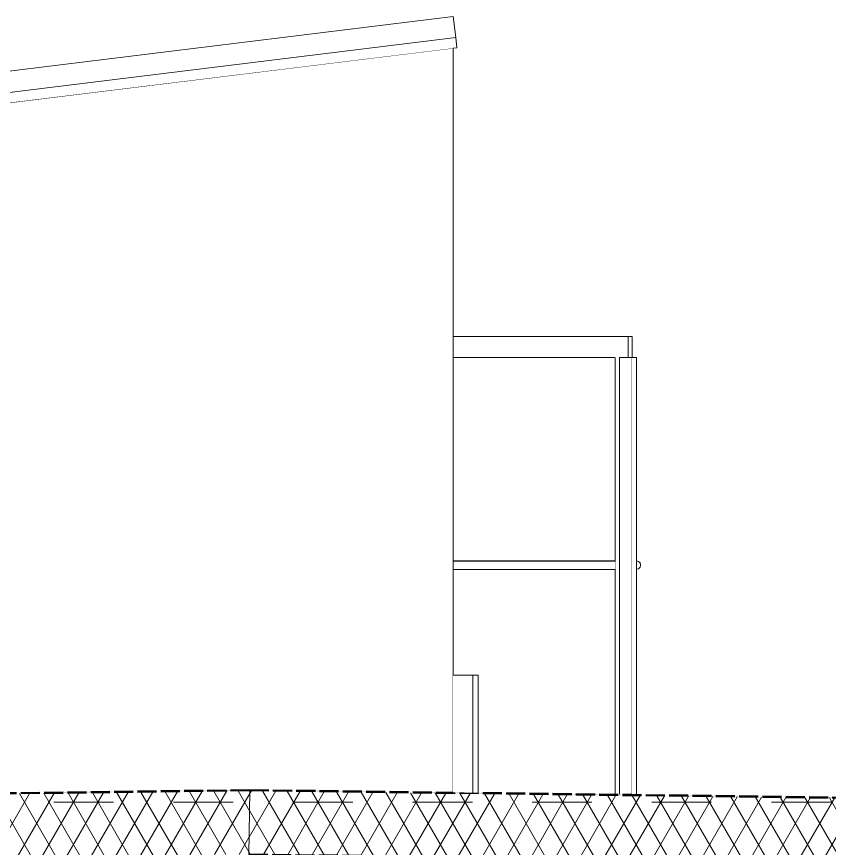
# Model space of a CAD drawing. Header units: millimetres. Extents: x -48147 to 1403542, y -455564 to 18123.
# Drawn here: x 1387987 to 1389905, y -433901 to -431938 of the extents above; entities that cross this region are included whole.
import ezdxf

# ---------------------------------------------------------------- set-up
doc = ezdxf.new("R2010")
doc.units = ezdxf.units.MM
doc.header["$MEASUREMENT"] = 0
for name, pattern in [('Dashed', [2822.222233, 1411.111116, -1411.111116]), ('Hidden Line', [55, 45, -10]), ('Wipeout_Contour', [1000, 0, -1000])]:
    doc.linetypes.add(name, pattern=pattern)
for name, color, linetype, lineweight, true_color in [('0_Pen_No__105', 7, 'Continuous', 15, 0xa6a6a6), ('New_A-20-M_Roof_Pen_No__147', 7, 'Continuous', 0, 0x606060), ('New_A-20-M_Roof_Pen_No__149', 7, 'Continuous', 0, 0x2a2a2a), ('New_A-20-M_Roof_Pen_No__162', 7, 'Continuous', 0, 0xe47200), ('New_A-20-M_Roof_Pen_No__81', 7, 'Continuous', 20, 0x6a6a6a), ('New_A-25-M_Wall_Ext_Pen_No__64', 7, 'Continuous', 20, 0x606060)]:
    doc.layers.add(name, color=color, linetype=linetype, lineweight=lineweight, true_color=true_color)
for name, color, linetype in [('New_A-20-M_Floor_Slab', 7, 'Continuous'), ('New_A-20-M_Roof', 7, 'Continuous'), ('New_A-25-M_Wall_Ext', 7, 'Continuous'), ('S-280-M_COLUMN.IFC Import', 7, 'Continuous')]:
    doc.layers.add(name, color=color, linetype=linetype)
for name, color, linetype, lineweight in [('New_A-20-M_Floor_Slab_Pen_No__87', 8, 'Continuous', 20), ('New_A-20-M_Roof_Pen_No__193', 7, 'Continuous', 18), ('New_A-20-M_Roof_Pen_No__195', 7, 'Continuous', 35), ('New_A-20-M_Roof_Pen_No__4', 7, 'Continuous', 20), ('New_A-20-M_Roof_Pen_No__85', 8, 'Continuous', 20), ('New_A-20-M_Roof_Pen_No__92', 8, 'Continuous', 13), ('S-280-M_COLUMN.IFC Import_Pen_No__88', 8, 'Continuous', 20)]:
    doc.layers.add(name, color=color, linetype=linetype, lineweight=lineweight)
pattern_1 = [(60, (1418663.247, -449992.53), (-43.30127, 25), []), (120, (1418663.247, -449992.53), (43.30127, 25), [])]

# ---------------------------------------------------------------- blocks, each defined once
blk = doc.blocks.new('Section Elem_96_1', base_point=(1418663.2, -449992.5))
at = {"color": 254, "linetype": 'Wipeout_Contour', "lineweight": 0, "ltscale": 5821029.748262228}
blk.add_wipeout([(1389430.3, -432742.5), (1389439.8, -432742.5), (1389439.8, -432692.5), (1389430.3, -432692.5)], dxfattribs=at).dxf.layer = 'New_A-25-M_Wall_Ext'
at = {"color": 254, "linetype": 'Wipeout_Contour', "lineweight": 0, "ltscale": 10188009.61560185}
blk.add_wipeout([(1389450.3, -433242.4), (1389454.8, -433241.2), (1389458.5, -433237.5), (1389459.8, -433232.5), (1389458.5, -433227.5), (1389454.8, -433223.9), (1389450.3, -433222.7)], dxfattribs=at).dxf.layer = 'New_A-25-M_Wall_Ext'
at = {"layer": 'New_A-25-M_Wall_Ext_Pen_No__64', "linetype": 'Continuous'}
for p, q in [((1389430.3, -432692.5), (1389439.8, -432692.5)), ((1389454.8, -433223.9), (1389450.3, -433222.7)), ((1389458.5, -433227.5), (1389454.8, -433223.9)), ((1389454.8, -433241.2), (1389458.5, -433237.5)), ((1389459.8, -433232.5), (1389458.5, -433227.5)), ((1389458.5, -433237.5), (1389459.8, -433232.5)), ((1389450.3, -433242.4), (1389454.8, -433241.2))]:
    blk.add_line(p, q, dxfattribs=at)
at = {"color": 254, "linetype": 'Wipeout_Contour', "lineweight": 0, "ltscale": 5821615.457909829}
blk.add_wipeout([(1389439.8, -432742.5), (1389399.8, -432742.5), (1389399.8, -433773.8), (1389439.8, -433774.3)], dxfattribs=at).dxf.layer = 'New_A-25-M_Wall_Ext'
at = {"layer": 'New_A-25-M_Wall_Ext_Pen_No__64', "linetype": 'Continuous'}
for p, q in [((1389439.8, -432742.5), (1389439.8, -432692.5)), ((1389399.8, -433773.8), (1389399.8, -432742.5)), ((1389410.3, -432742.5), (1389439.8, -432742.5)), ((1389439.8, -433774.3), (1389439.8, -432742.5))]:
    blk.add_line(p, q, dxfattribs=at)
blk = doc.blocks.new('Section Elem_100_1', base_point=(1418663.2, -449992.5))
at = {"color": 254, "linetype": 'Wipeout_Contour', "lineweight": 0, "ltscale": 5820222.8980855}
blk.add_wipeout([(1389430.3, -432692.5), (1389017.3, -432692.5), (1389017.3, -432742.5), (1389430.3, -432742.5)], dxfattribs=at).dxf.layer = 'New_A-25-M_Wall_Ext'
at = {"color": 254, "linetype": 'Wipeout_Contour', "lineweight": 0, "ltscale": 5820766.567307122}
blk.add_wipeout([(1389017.3, -433223.9), (1389399.8, -433223.9), (1389399.8, -433222.5), (1389017.3, -433222.5)], dxfattribs=at).dxf.layer = 'New_A-25-M_Wall_Ext'
at = {"layer": 'New_A-25-M_Wall_Ext_Pen_No__64', "linetype": 'Continuous'}
for p, q in [((1389017.3, -432692.5), (1389430.3, -432692.5)), ((1389017.3, -432742.5), (1389399.8, -432742.5)), ((1389410.3, -433773.9), (1389410.3, -432742.5))]:
    blk.add_line(p, q, dxfattribs=at)
at = {"color": 254, "linetype": 'Wipeout_Contour', "lineweight": 0, "ltscale": 5821712.006126673}
blk.add_wipeout([(1389439.8, -433774.3), (1389450.3, -433774.4), (1389450.3, -432742.5), (1389439.8, -432742.5)], dxfattribs=at).dxf.layer = 'New_A-25-M_Wall_Ext'
at = {"color": 254, "linetype": 'Wipeout_Contour', "lineweight": 0, "ltscale": 5820769.544408657}
blk.add_wipeout([(1389017.3, -433227.5), (1389399.8, -433227.5), (1389399.8, -433223.9), (1389017.3, -433223.9)], dxfattribs=at).dxf.layer = 'New_A-25-M_Wall_Ext'
at = {"layer": 'New_A-25-M_Wall_Ext_Pen_No__64', "linetype": 'Continuous'}
for p, q in [((1389430.3, -432742.5), (1389430.3, -432692.5)), ((1389410.3, -432742.5), (1389450.3, -432742.5)), ((1389450.3, -433774.4), (1389450.3, -432742.5))]:
    blk.add_line(p, q, dxfattribs=at)
at = {"color": 254, "linetype": 'Wipeout_Contour', "lineweight": 0, "ltscale": 5820774.700919211}
blk.add_wipeout([(1389017.3, -433232.5), (1389399.8, -433232.5), (1389399.8, -433227.5), (1389017.3, -433227.5)], dxfattribs=at).dxf.layer = 'New_A-25-M_Wall_Ext'
at = {"layer": 'New_A-25-M_Wall_Ext_Pen_No__64', "linetype": 'Continuous'}
blk.add_line((1389017.3, -433222.5), (1389399.8, -433222.5), dxfattribs=at)
at = {"color": 254, "linetype": 'Wipeout_Contour', "lineweight": 0, "ltscale": 5820780.655206001}
blk.add_wipeout([(1389017.3, -433237.5), (1389399.8, -433237.5), (1389399.8, -433232.5), (1389017.3, -433232.5)], dxfattribs=at).dxf.layer = 'New_A-25-M_Wall_Ext'
at = {"color": 254, "linetype": 'Wipeout_Contour', "lineweight": 0, "ltscale": 5820785.811828607}
blk.add_wipeout([(1389017.3, -433241.2), (1389399.8, -433241.2), (1389399.8, -433237.5), (1389017.3, -433237.5)], dxfattribs=at).dxf.layer = 'New_A-25-M_Wall_Ext'
at = {"color": 254, "linetype": 'Wipeout_Contour', "lineweight": 0, "ltscale": 5820788.789023179}
blk.add_wipeout([(1389017.3, -433242.5), (1389399.8, -433242.5), (1389399.8, -433241.2), (1389017.3, -433241.2)], dxfattribs=at).dxf.layer = 'New_A-25-M_Wall_Ext'
at = {"layer": 'New_A-25-M_Wall_Ext_Pen_No__64', "linetype": 'Continuous'}
blk.add_line((1389017.3, -433242.5), (1389399.8, -433242.5), dxfattribs=at)
blk = doc.blocks.new('Section Elem_127_1', base_point=(1418663.2, -449992.5))
at = {"color": 254, "linetype": 'Wipeout_Contour', "lineweight": 0, "ltscale": 7271977.170399223}
blk.add_wipeout([(1387748.1, -432168), (1387748.1, -433772.9), (1388537.3, -433763), (1389017.3, -433769), (1389017.3, -432012.1)], dxfattribs=at).dxf.layer = 'New_A-20-M_Floor_Slab'
at = {"layer": 'New_A-20-M_Floor_Slab_Pen_No__87', "linetype": 'Continuous'}
for p in [(1387748.1, -432168), (1389017.3, -433769)]:
    blk.add_line(p, (1389017.3, -432012.1), dxfattribs=at)
blk = doc.blocks.new('Section Elem_128_1', base_point=(1418663.2, -449992.5))
at = {"color": 254, "linetype": 'Wipeout_Contour', "lineweight": 0, "ltscale": 5815849.89863806}
blk.add_wipeout([(1387548.1, -432118), (1387554.2, -432167.6), (1389023.4, -431987.2), (1389017.3, -431937.6)], dxfattribs=at).dxf.layer = 'New_A-20-M_Roof'
at = {"color": 254, "linetype": 'Wipeout_Contour', "lineweight": 0, "ltscale": 5815910.772718323}
blk.add_wipeout([(1389023.4, -431987.2), (1387554.2, -432167.6), (1387557.2, -432191.4), (1389026.3, -432011)], dxfattribs=at).dxf.layer = 'New_A-20-M_Roof'
at = {"layer": 'New_A-20-M_Roof_Pen_No__92', "linetype": 'Continuous'}
for p, q in [((1389017.3, -431937.6), (1387548.1, -432118)), ((1389017.3, -431937.6), (1389023.4, -431987.2)), ((1387554.2, -432167.6), (1389023.4, -431987.2)), ((1389023.4, -431987.2), (1389026.3, -432011)), ((1389017.3, -432012.1), (1389026.3, -432011)), ((1387554.2, -432167.6), (1387548.1, -432118)), ((1387557.2, -432191.4), (1387554.2, -432167.6)), ((1387557.2, -432191.4), (1387748.1, -432168))]:
    blk.add_line(p, q, dxfattribs=at)
blk = doc.blocks.new('*X209', base_point=(1418663.2, -449992.5))
at = {"layer": 'New_A-20-M_Roof_Pen_No__162', "linetype": 'Continuous'}
for points in [[(1388064.1, -433770.9), (1388214.1, -433769), (1388214.1, -433767), (1388064.1, -433768.9)], [(1388364.1, -433767.1), (1388514.1, -433765.3), (1388514.1, -433763.3), (1388364.1, -433765.1)]]:
    blk.add_hatch(color=256, dxfattribs=at).paths.add_polyline_path(points)
blk = doc.blocks.new('Section Elem_176_1', base_point=(1418663.2, -449992.5))
at = {"color": 254, "linetype": 'Wipeout_Contour', "lineweight": 0, "ltscale": 5800312.534582316}
blk.add_wipeout([(1378786.3, -433885.5), (1378786.3, -433887.5), (1388537.3, -433765), (1388537.3, -433763)], dxfattribs=at).dxf.layer = 'New_A-20-M_Roof'
at = {"layer": 'New_A-20-M_Roof'}
blk.add_blockref('*X209', (1418663.2, -449992.5), dxfattribs=at)
at = {"color": 254, "linetype": 'Wipeout_Contour', "lineweight": 0, "ltscale": 5800407.137525157}
blk.add_wipeout([(1378786.3, -433887.5), (1378788.2, -434037.5), (1388539.2, -433915), (1388537.3, -433765)], dxfattribs=at).dxf.layer = 'New_A-20-M_Roof'
at = {"layer": 'New_A-20-M_Roof_Pen_No__85', "linetype": 'Continuous'}
h = blk.add_hatch(dxfattribs=at)
h.set_pattern_fill('Batt_Insulation_0001', color=256, style=0, pattern_type=2)
h.set_pattern_definition(pattern_1)
h.paths.add_polyline_path([(1378786.3, -433887.5), (1378788.2, -434037.5), (1388539.2, -433915), (1388537.3, -433765)])
at = {"layer": 'New_A-20-M_Roof_Pen_No__193', "linetype": 'Continuous', "flags": 128}
blk.add_lwpolyline([(1388537.3, -433763), (1388537.3, -433765), (1388539.2, -433915), (1388539.3, -433925)], dxfattribs=at)
at = {"layer": 'New_A-20-M_Roof_Pen_No__195', "linetype": 'Hidden Line'}
for p, q in [((1388537.3, -433763), (1378786.3, -433885.5)), ((1388537.3, -433765), (1378786.3, -433887.5))]:
    blk.add_line(p, q, dxfattribs=at)
blk = doc.blocks.new('*X211', base_point=(1418663.2, -449992.5))
at = {"layer": 'New_A-20-M_Roof_Pen_No__162', "linetype": 'Continuous'}
for points in [[(1388814.1, -433766.5), (1388664.1, -433764.6), (1388664.1, -433766.6), (1388814.1, -433768.5)], [(1389114.1, -433770.2), (1388964.1, -433768.3), (1388964.1, -433770.3), (1389114.1, -433772.2)], [(1389414.1, -433774), (1389264.1, -433772.1), (1389264.1, -433774.1), (1389414.1, -433776)], [(1389714.1, -433777.8), (1389564.1, -433775.9), (1389564.1, -433777.9), (1389714.1, -433779.8)], [(1390014.1, -433781.5), (1389864.1, -433779.6), (1389864.1, -433781.6), (1390014.1, -433783.5)], [(1390314.1, -433785.3), (1390164.1, -433783.4), (1390164.1, -433785.4), (1390314.1, -433787.3)], [(1390614.1, -433789.1), (1390464.1, -433787.2), (1390464.1, -433789.2), (1390614.1, -433791.1)], [(1390914.1, -433792.8), (1390764.1, -433791), (1390764.1, -433793), (1390785.6, -433793.2), (1390914.1, -433793.2)], [(1390914, -433793.2), (1390785.5, -433793.2), (1390914, -433794.8)], [(1391214, -433796.6), (1391064, -433794.7), (1391064, -433796.7), (1391214, -433798.6)], [(1391514, -433800.4), (1391364, -433798.5), (1391364, -433800.5), (1391514, -433802.4)], [(1391814, -433804.2), (1391664, -433802.3), (1391664, -433804.3), (1391814, -433806.2)], [(1392114, -433807.9), (1391964, -433806), (1391964, -433808), (1392114, -433809.9)], [(1392414, -433811.7), (1392264, -433809.8), (1392264, -433811.8), (1392414, -433813.7)], [(1392714, -433815.5), (1392564, -433813.6), (1392564, -433815.6), (1392714, -433817.5)], [(1393014, -433819.2), (1392864, -433817.3), (1392864, -433819.3), (1393014, -433821.2)]]:
    blk.add_hatch(color=256, dxfattribs=at).paths.add_polyline_path(points)
blk = doc.blocks.new('Section Elem_177_1', base_point=(1418663.2, -449992.5))
at = {"layer": 'New_A-20-M_Roof_Pen_No__4', "linetype": 'Continuous'}
for p, q in [((1392183.8, -434005.8), (1392237.4, -434006.5)), ((1392237.4, -434006.5), (1392963.8, -434015.6)), ((1392963.8, -434015.6), (1393017.4, -434016.3)), ((1393017.4, -434016.3), (1393078.8, -434017.1))]:
    blk.add_line(p, q, dxfattribs=at)
at = {"color": 254, "linetype": 'Wipeout_Contour', "lineweight": 0, "ltscale": 5827557.682052577}
blk.add_wipeout([(1393081.2, -433822.1), (1393081.3, -433820.1), (1388537.3, -433763), (1388537.3, -433765)], dxfattribs=at).dxf.layer = 'New_A-20-M_Roof'
at = {"layer": 'New_A-20-M_Roof'}
blk.add_blockref('*X211', (1418663.2, -449992.5), dxfattribs=at)
at = {"color": 254, "linetype": 'Wipeout_Contour', "lineweight": 0, "ltscale": 5827644.560075441}
blk.add_wipeout([(1393079.4, -433972.1), (1393081.2, -433822.1), (1388537.3, -433765), (1388535.4, -433915)], dxfattribs=at).dxf.layer = 'New_A-20-M_Roof'
at = {"layer": 'New_A-20-M_Roof_Pen_No__85', "linetype": 'Continuous'}
h = blk.add_hatch(dxfattribs=at)
h.set_pattern_fill('Batt_Insulation_0001', color=256, style=0, pattern_type=2)
h.set_pattern_definition(pattern_1)
h.paths.add_polyline_path([(1393079.4, -433972.1), (1393081.2, -433822.1), (1388537.3, -433765), (1388535.4, -433915)])
at = {"layer": 'New_A-20-M_Roof_Pen_No__195', "linetype": 'Hidden Line'}
for p, q in [((1388537.3, -433763), (1393081.3, -433820.1)), ((1388537.3, -433765), (1393081.2, -433822.1))]:
    blk.add_line(p, q, dxfattribs=at)
at = {"color": 254, "linetype": 'Wipeout_Contour', "lineweight": 0, "ltscale": 5827736.010624147}
blk.add_wipeout([(1393079.2, -433982.1), (1393079.4, -433972.1), (1388535.4, -433915), (1388535.2, -433925)], dxfattribs=at).dxf.layer = 'New_A-20-M_Roof'
at = {"layer": 'New_A-20-M_Roof_Pen_No__81', "linetype": 'Continuous', "lineweight": 0, "true_color": 0x353535}
blk.add_hatch(color=250, dxfattribs=at).paths.add_polyline_path([(1393078.8, -434017.1), (1393079.2, -433982.1), (1388535.2, -433925), (1388534.8, -433960)])
at = {"layer": 'New_A-20-M_Roof_Pen_No__85', "linetype": 'Continuous'}
h = blk.add_hatch(dxfattribs=at)
h.set_pattern_fill('Batt_Insulation_0001', color=256, style=0, pattern_type=2)
h.set_pattern_definition(pattern_1)
h.paths.add_polyline_path([(1393079.2, -433982.1), (1393079.4, -433972.1), (1388535.4, -433915), (1388535.2, -433925)])
at = {"layer": 'New_A-20-M_Roof_Pen_No__147', "linetype": 'Continuous'}
for p, q in [((1388535.2, -433925), (1388534.8, -433960)), ((1393079.2, -433982.1), (1393078.8, -434017.1))]:
    blk.add_line(p, q, dxfattribs=at)
at = {"layer": 'New_A-20-M_Roof_Pen_No__149', "linetype": 'Continuous'}
blk.add_line((1388535.2, -433925), (1393079.2, -433982.1), dxfattribs=at)
at = {"layer": 'New_A-20-M_Roof_Pen_No__193', "linetype": 'Continuous', "flags": 128}
for points in [[(1388537.3, -433763), (1388537.3, -433765), (1388535.4, -433915), (1388535.2, -433925)], [(1393081.3, -433820.1), (1393081.2, -433822.1), (1393079.4, -433972.1), (1393079.2, -433982.1)]]:
    blk.add_lwpolyline(points, dxfattribs=at)
at = {"layer": 'New_A-20-M_Roof_Pen_No__195', "linetype": 'Hidden Line'}
blk.add_line((1388535.4, -433915), (1393079.4, -433972.1), dxfattribs=at)
at = {"layer": 'New_A-20-M_Roof_Pen_No__4', "linetype": 'Continuous'}
for p, q in [((1388534.8, -433960), (1388584.1, -433960.6)), ((1388584.1, -433960.6), (1388637.7, -433961.2)), ((1388637.7, -433961.2), (1389784, -433975.7)), ((1389784, -433975.7), (1389837.6, -433976.3)), ((1389837.6, -433976.3), (1390983.9, -433990.7)), ((1390983.9, -433990.7), (1391037.5, -433991.4)), ((1391037.5, -433991.4), (1392183.8, -434005.8))]:
    blk.add_line(p, q, dxfattribs=at)
blk = doc.blocks.new('Section Elem_317_1', base_point=(1418663.2, -449992.5))
at = {"color": 254, "linetype": 'Wipeout_Contour', "lineweight": 0, "ltscale": 5820741.005911523}
blk.add_wipeout([(1389076.4, -433492.5), (1389072.7, -433492.5), (1389072.7, -433769.7), (1389076.4, -433769.7)], dxfattribs=at).dxf.layer = 'S-280-M_COLUMN.IFC Import'
at = {"color": 254, "linetype": 'Wipeout_Contour', "lineweight": 0, "ltscale": 5821305.689472211}
blk.add_wipeout([(1389072.7, -433966.7), (1389072.7, -434242.5), (1389076.4, -434242.5), (1389076.4, -433966.8)], dxfattribs=at).dxf.layer = 'S-280-M_COLUMN.IFC Import'
at = {"color": 254, "linetype": 'Wipeout_Contour', "lineweight": 0, "ltscale": 5820716.903737922}
blk.add_wipeout([(1389072.7, -433492.5), (1389063.8, -433492.5), (1389063.8, -433769.6), (1389072.7, -433769.7)], dxfattribs=at).dxf.layer = 'S-280-M_COLUMN.IFC Import'
at = {"color": 254, "linetype": 'Wipeout_Contour', "lineweight": 0, "ltscale": 5821281.589753967}
blk.add_wipeout([(1389063.8, -433966.6), (1389063.8, -434242.5), (1389072.7, -434242.5), (1389072.7, -433966.7)], dxfattribs=at).dxf.layer = 'S-280-M_COLUMN.IFC Import'
at = {"layer": 'S-280-M_COLUMN.IFC Import_Pen_No__88', "linetype": 'Continuous'}
for p, q in [((1389076.4, -433492.5), (1389076.4, -433769.7)), ((1389076.4, -433966.8), (1389076.4, -434242.5))]:
    blk.add_line(p, q, dxfattribs=at)
at = {"color": 254, "linetype": 'Wipeout_Contour', "lineweight": 0, "ltscale": 5820610.836137747}
blk.add_wipeout([(1389063.8, -433492.5), (1389017.3, -433492.5), (1389017.3, -433769), (1389063.8, -433769.6)], dxfattribs=at).dxf.layer = 'S-280-M_COLUMN.IFC Import'
at = {"color": 254, "linetype": 'Wipeout_Contour', "lineweight": 0, "ltscale": 5821121.479823176}
blk.add_wipeout([(1388989, -434242.5), (1389063.8, -434242.5), (1389063.8, -433966.6), (1388989, -433965.7)], dxfattribs=at).dxf.layer = 'S-280-M_COLUMN.IFC Import'
at = {"layer": 'S-280-M_COLUMN.IFC Import_Pen_No__88', "linetype": 'Continuous'}
for p, q in [((1389063.8, -433492.5), (1389017.3, -433492.5)), ((1389072.7, -433492.5), (1389063.8, -433492.5)), ((1389063.8, -433492.5), (1389063.8, -433769.6)), ((1389076.4, -433492.5), (1389072.7, -433492.5)), ((1389063.8, -433966.6), (1389063.8, -434242.5))]:
    blk.add_line(p, q, dxfattribs=at)
at = {"color": 254, "linetype": 'Wipeout_Contour', "lineweight": 0, "ltscale": 5820961.368170414}
blk.add_wipeout([(1388980.1, -434242.5), (1388989, -434242.5), (1388989, -433965.7), (1388980.1, -433965.6)], dxfattribs=at).dxf.layer = 'S-280-M_COLUMN.IFC Import'
at = {"color": 254, "linetype": 'Wipeout_Contour', "lineweight": 0, "ltscale": 5820937.268001854}
blk.add_wipeout([(1388976.4, -434242.5), (1388980.1, -434242.5), (1388980.1, -433965.6), (1388976.4, -433965.5)], dxfattribs=at).dxf.layer = 'S-280-M_COLUMN.IFC Import'
at = {"layer": 'S-280-M_COLUMN.IFC Import_Pen_No__88', "linetype": 'Continuous'}
for p, q in [((1388976.4, -433965.5), (1388976.4, -434242.5)), ((1388989, -433965.7), (1388989, -434242.5))]:
    blk.add_line(p, q, dxfattribs=at)
blk = doc.blocks.new('S-22 Building Section_STORY_MARKER', base_point=(1418663.2, -449992.5))
at = {"layer": '0_Pen_No__105', "linetype": 'Dashed', "ltscale": 0.1}
blk.add_line((1369166.1, -433792.5), (1399880.2, -433792.5), dxfattribs=at)

msp = doc.modelspace()

# ---------------------------------------------------------------- block references
at = {"layer": 'New_A-25-M_Wall_Ext'}
msp.add_blockref('Section Elem_96_1', (1418663.2, -449992.5), dxfattribs=at)

# ---------------------------------------------------------------- next in the draw order: block references
msp.add_blockref('Section Elem_100_1', (1418663.2, -449992.5), dxfattribs=at)

# ---------------------------------------------------------------- next in the draw order: block references
at = {"layer": 'New_A-20-M_Floor_Slab'}
msp.add_blockref('Section Elem_127_1', (1418663.2, -449992.5), dxfattribs=at)

# ---------------------------------------------------------------- next in the draw order: block references
at = {"layer": 'New_A-20-M_Roof'}
for name in ['Section Elem_128_1', 'Section Elem_176_1']:
    msp.add_blockref(name, (1418663.2, -449992.5), dxfattribs=at)

# ---------------------------------------------------------------- next in the draw order: block references
msp.add_blockref('Section Elem_177_1', (1418663.2, -449992.5), dxfattribs=at)

# ---------------------------------------------------------------- next in the draw order: block references
at = {"layer": 'S-280-M_COLUMN.IFC Import'}
msp.add_blockref('Section Elem_317_1', (1418663.2, -449992.5), dxfattribs=at)

# ---------------------------------------------------------------- next in the draw order: block references
at = {"linetype": 'Continuous', "lineweight": 0}
msp.add_blockref('S-22 Building Section_STORY_MARKER', (1418663.2, -449992.5), dxfattribs=at)

doc.saveas('drawing.dxf')
